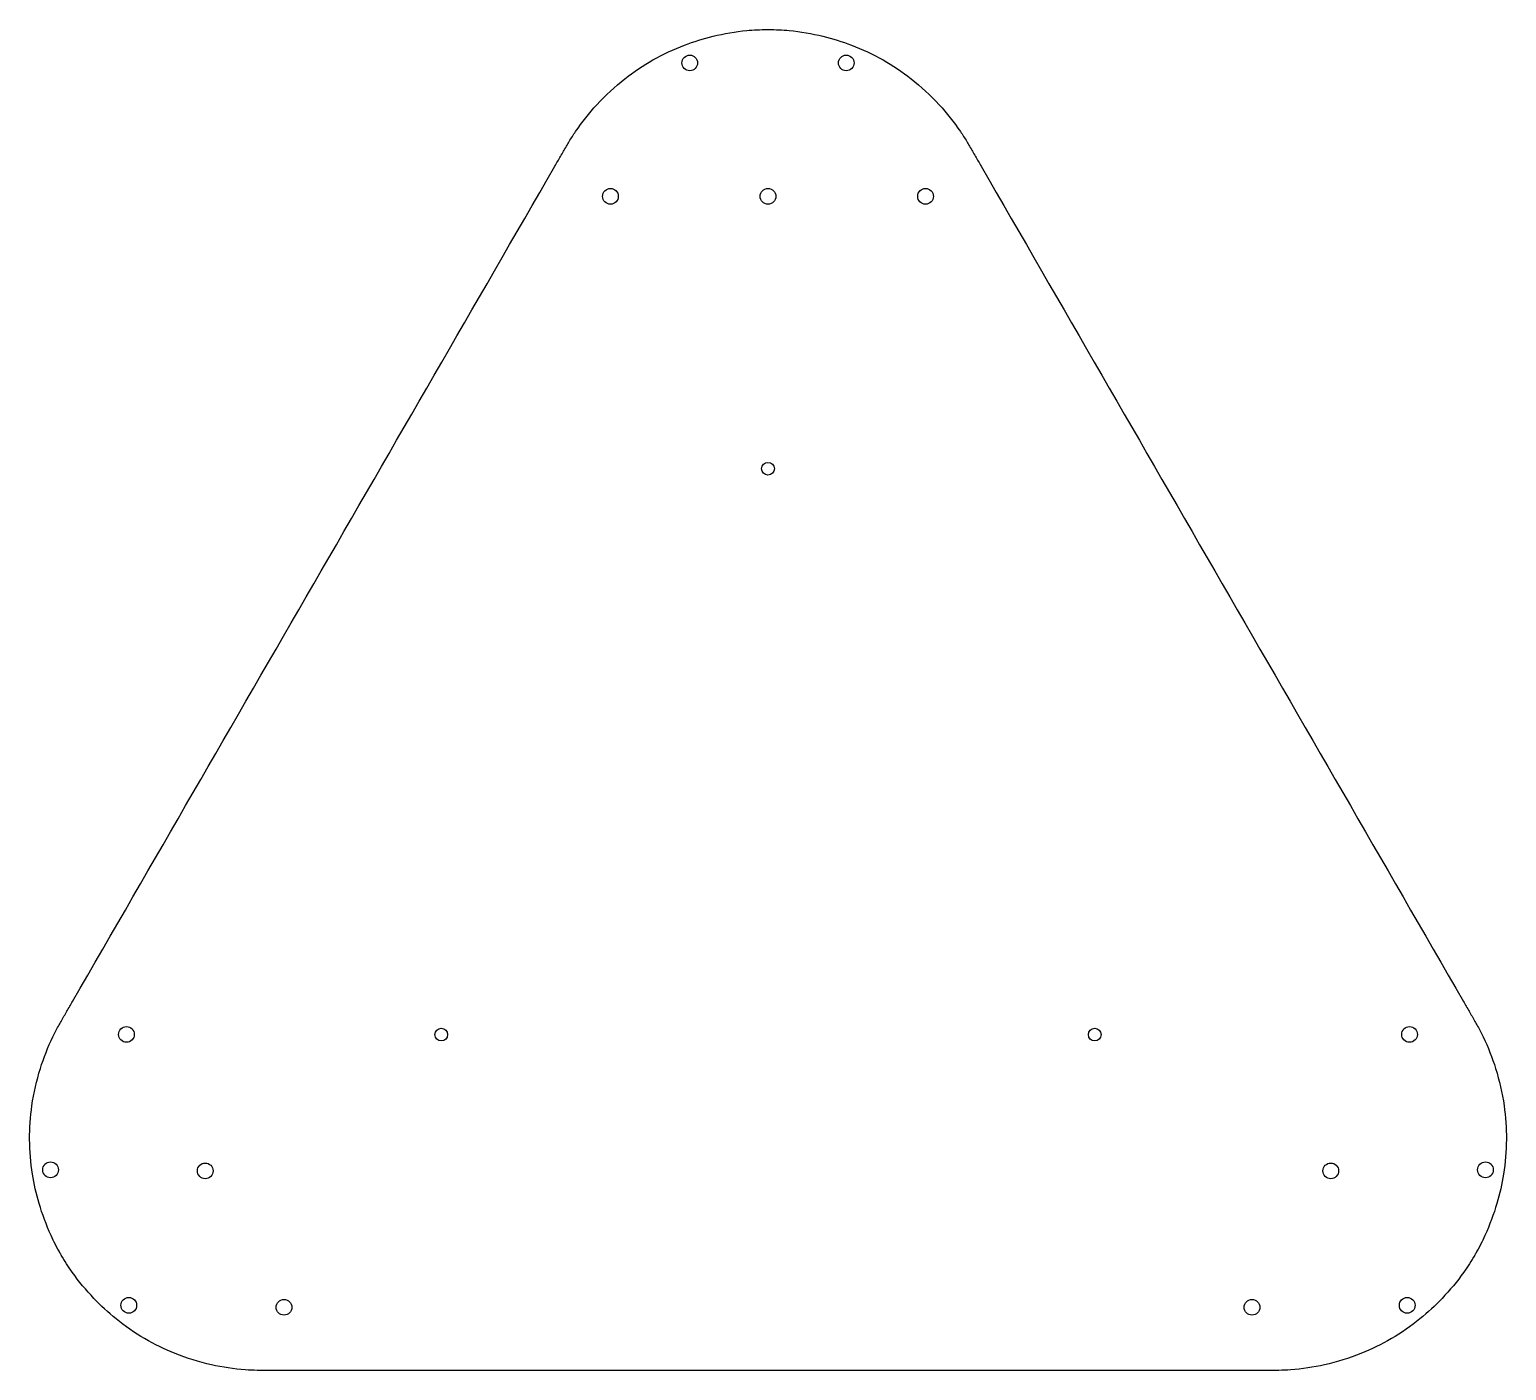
# Model space of a CAD drawing. Header units: millimetres. Extents: x -245 to 245, y -174 to 271.
import ezdxf

# ---------------------------------------------------------------- set-up
doc = ezdxf.new("R2010")
doc.units = ezdxf.units.MM
doc.header["$MEASUREMENT"] = 0
doc.layers.add('DEFAULT', color=7, linetype='Continuous')

msp = doc.modelspace()

# ---------------------------------------------------------------- linework, layer by layer
at = {"layer": 'DEFAULT'}
for centre, radius in [((-25.92, 259.47), 2.6), ((25.92, 259.47), 2.6), ((-52.19, 215.27), 2.6), ((0, 215.27), 2.6), ((52.19, 215.27), 2.6), ((0, 125), 2.1), ((-212.52, -62.43), 2.6), ((-108.25, -62.5), 2.1), ((108.25, -62.5), 2.1), ((212.52, -62.43), 2.6), ((-237.67, -107.29), 2.6), ((-186.43, -107.63), 2.6), ((186.43, -107.63), 2.6), ((237.67, -107.29), 2.6), ((-211.75, -152.18), 2.6), ((-160.33, -152.84), 2.6), ((160.33, -152.84), 2.6), ((211.75, -152.18), 2.6)]:
    msp.add_circle(centre, radius, dxfattribs=at)
msp.add_open_spline([(70.61, 225.22), (69.98, 226.32), (68.7, 228.53), (67.12, 231.27), (65.51, 234.04), (62.43, 238.84), (56.62, 246.14), (47.97, 254.13), (38.16, 260.76), (28.25, 265.41), (17.79, 268.66), (8.55, 270.23), (2.44, 270.53), (0.09, 270.54), (0, 270.54), (-0.09, 270.54), (-2.44, 270.53), (-8.55, 270.23), (-17.79, 268.66), (-28.25, 265.41), (-38.16, 260.76), (-47.97, 254.13), (-56.62, 246.14), (-62.43, 238.84), (-65.51, 234.04), (-67.12, 231.27), (-68.7, 228.53), (-69.98, 226.32), (-70.61, 225.22), (-97.24, 179.11), (-123.86, 133), (-150.48, 86.88), (-177.11, 40.77), (-203.73, -5.35), (-230.35, -51.46), (-230.99, -52.56), (-232.26, -54.77), (-233.85, -57.5), (-235.44, -60.29), (-238.06, -65.36), (-241.47, -74.04), (-244.07, -85.52), (-244.9, -97.33), (-243.98, -108.24), (-241.56, -118.93), (-238.3, -127.71), (-235.51, -133.15), (-234.34, -135.19), (-234.29, -135.27), (-234.25, -135.35), (-233.07, -137.38), (-229.75, -142.52), (-223.78, -149.73), (-215.72, -157.17), (-206.74, -163.42), (-196.1, -168.61), (-184.86, -172.1), (-175.63, -173.48), (-169.93, -173.75), (-166.73, -173.77), (-163.56, -173.76), (-161.01, -173.77), (-159.74, -173.76), (-106.5, -173.76), (-53.25, -173.76), (0, -173.76), (53.25, -173.76), (106.5, -173.76), (159.74, -173.76), (161.01, -173.77), (163.56, -173.76), (166.73, -173.77), (169.93, -173.75), (175.63, -173.48), (184.86, -172.1), (196.1, -168.61), (206.74, -163.42), (215.72, -157.17), (223.78, -149.73), (229.75, -142.52), (233.07, -137.38), (234.25, -135.35), (234.29, -135.27), (234.34, -135.19), (235.51, -133.15), (238.3, -127.71), (241.56, -118.93), (243.98, -108.24), (244.9, -97.33), (244.07, -85.52), (241.47, -74.04), (238.06, -65.36), (235.44, -60.29), (233.85, -57.5), (232.26, -54.77), (230.99, -52.56), (230.35, -51.46), (203.73, -5.35), (177.11, 40.77), (150.48, 86.88), (123.86, 133), (97.24, 179.11), (70.61, 225.22)], degree=3, knots=[0, 0, 0, 0, 3.802216, 7.655122, 9.490677, 13.417795, 24.761055, 37.40977, 48.621282, 60.184152, 70.13701, 81.443756, 88.203107, 88.481806, 88.481806, 88.481806, 88.760505, 95.519855, 106.826601, 116.77946, 128.34233, 139.553841, 152.202556, 163.545816, 167.472934, 169.30849, 173.161396, 176.963612, 176.963612, 176.963612, 336.707695, 336.707695, 336.707695, 496.451779, 496.451779, 496.451779, 500.253995, 504.106901, 505.942456, 509.869575, 521.212834, 533.86155, 545.073061, 556.635931, 566.58879, 577.895535, 584.654886, 584.933585, 584.933585, 584.933585, 585.212284, 591.971635, 603.27838, 613.231239, 624.794109, 636.00562, 648.654336, 659.997596, 663.924714, 665.760269, 669.613175, 673.415391, 673.415391, 673.415391, 833.159475, 833.159475, 833.159475, 992.903558, 992.903558, 992.903558, 996.705774, 1000.55868, 1002.394236, 1006.321354, 1017.664614, 1030.313329, 1041.52484, 1053.087711, 1063.040569, 1074.347315, 1081.106665, 1081.385364, 1081.385364, 1081.385364, 1081.664063, 1088.423414, 1099.73016, 1109.683018, 1121.245888, 1132.4574, 1145.106115, 1156.449375, 1160.376493, 1162.212049, 1166.064954, 1169.86717, 1169.86717, 1169.86717, 1329.611254, 1329.611254, 1329.611254, 1489.355338, 1489.355338, 1489.355338, 1489.355338], dxfattribs=at)

doc.saveas('drawing.dxf')
